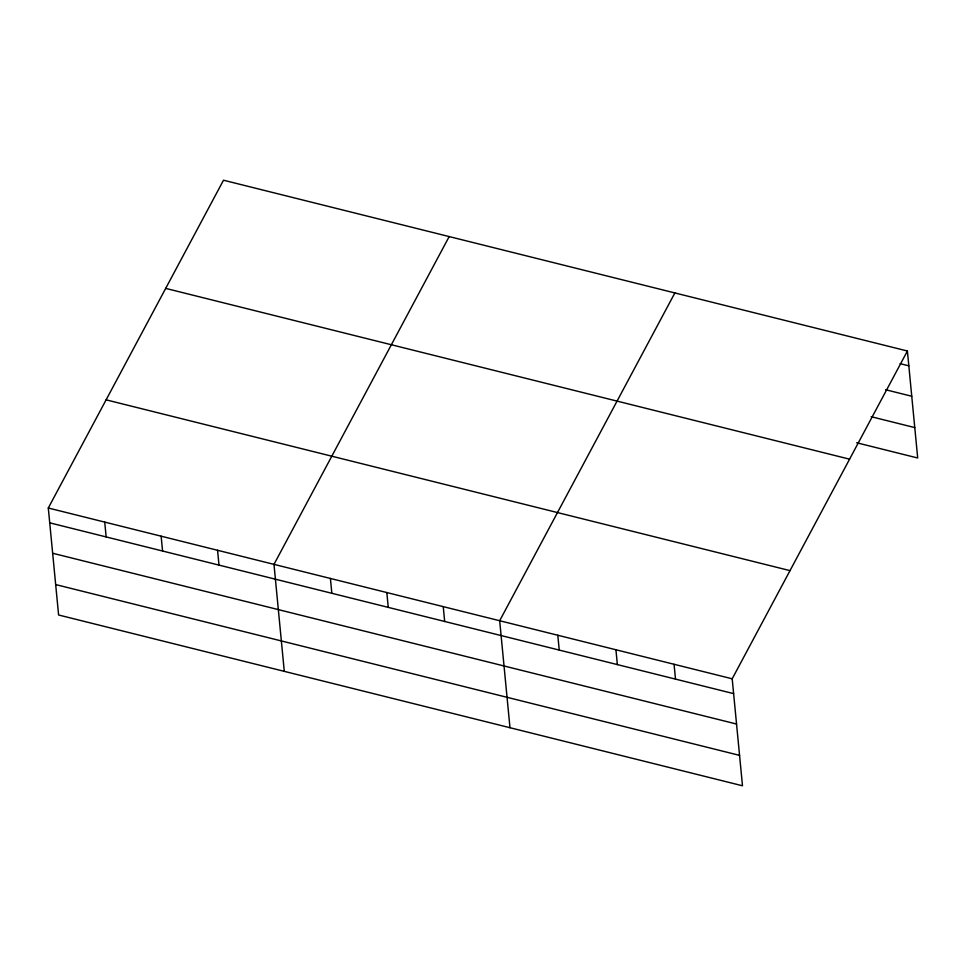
<?xml version="1.0" encoding="UTF-8"?>
<svg xmlns="http://www.w3.org/2000/svg" width="966" height="966" viewBox="0 0 966 966"><rect width="100%" height="100%" fill="white"/><g stroke="black" fill="none" stroke-linecap="round" stroke-linejoin="round"><path stroke-width="1.45" d="M907.4 351.008L732.192 678.796L742.492 785.781L58.6 614.992L48.3 508.007L223.508 180.219L907.4 351.008L917.7 457.993L856.661 442.754M449.19 236.573L273.982 564.361L284.282 671.358M674.872 292.94L499.676 620.727L509.976 727.712M900.107 363.663L908.825 365.836M885.593 389.721L911.759 396.253M871.175 416.696L914.766 427.588M165.681 288.387L849.585 459.176M106.115 399.839L790.007 570.628M48.3 508.007L732.192 678.796M49.725 522.835L733.617 693.624M52.659 553.252L736.551 724.041M55.678 584.575L739.57 755.376M674.063 664.282L675.488 679.11M615.934 649.756L617.359 664.596M557.805 635.242L559.229 650.07M443.249 606.636L444.674 621.464M386.823 592.544L388.26 607.373M330.408 578.453L331.833 593.293M217.567 550.27L218.992 565.11M161.141 536.19L162.566 551.018M104.726 522.099L106.151 536.927"/></g></svg>
